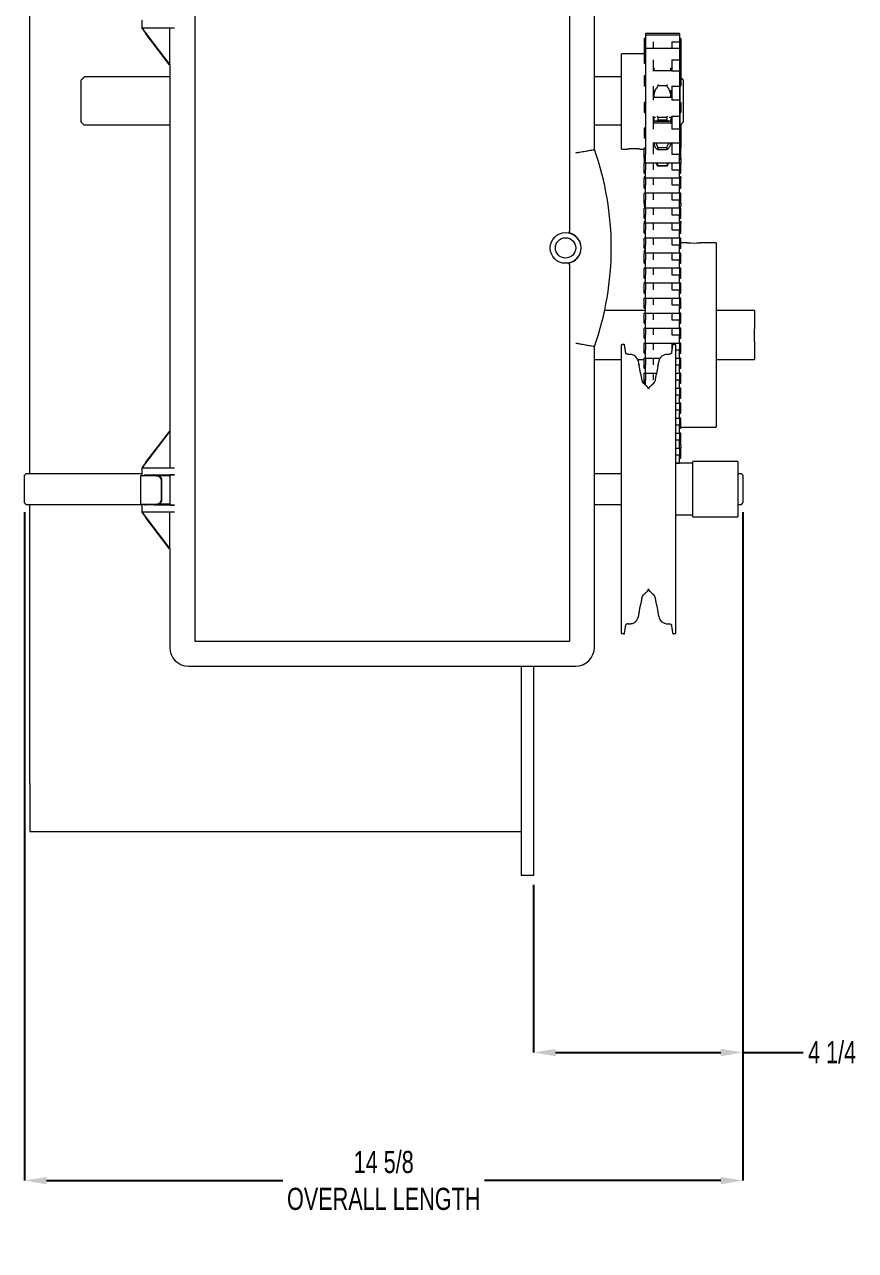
# Model space of a CAD drawing. Header units: inches. Extents: x 2.8 to 22.1, y 6.9 to 20.8.
# Drawn here: x 2.82 to 8.46, y 6.86 to 15.18 of the extents above; entities that cross this region are included whole.
import ezdxf

# ---------------------------------------------------------------- set-up
doc = ezdxf.new("R2010")
doc.units = ezdxf.units.IN
doc.header["$MEASUREMENT"] = 0
doc.header["$PDSIZE"] = -1
doc.layers.add('DIM', color=1, linetype='Continuous')
doc.styles.add('SLDTEXTSTYLE0', font='ARIAL.TTF', dxfattribs={"width": 0.7})
doc.dimstyles.new('SLDDIMSTYLE0', dxfattribs={"dimtxt": 0.15, "dimasz": 0.15, "dimexe": 0, "dimexo": 0.0625, "dimgap": 0.0375, "dimtad": 0, "dimtih": 1, "dimtoh": 1, "dimdec": 3, "dimlfac": 3, "dimrnd": 1e-09, "dimzin": 12, "dimdsep": 46, "dimtxsty": 'SLDTEXTSTYLE0', "dimsah": 1, "dimcen": 0.09, "dimadec": 0, "dimazin": 0, "dimtfac": 1, "dimtdec": 3, "dimtofl": 0, "dimtmove": 0, "dimatfit": 3, "dimfxl": 0, "dimtolj": 1, "dimtzin": 12, "dimarcsym": 0})

# ---------------------------------------------------------------- blocks, each defined once
blk = doc.blocks.new('*D10')
at = {"color": 0, "linetype": 'ByBlock', "lineweight": -2}
for p, q in [((2.8185, 11.8721), (2.8185, 7.3383)), ((7.6935, 11.8721), (7.6935, 7.3383)), ((2.9685, 7.3383), (4.5717, 7.3383)), ((7.5435, 7.3383), (5.9402, 7.3383))]:
    blk.add_line(p, q, dxfattribs=at)
at = {"color": 0, "linetype": 'ByBlock'}
for points in [[(2.8185, 7.3383), (2.9685, 7.3133), (2.9685, 7.3633)], [(7.6935, 7.3383), (7.5435, 7.3133), (7.5435, 7.3633)]]:
    blk.add_solid(points, dxfattribs=at)
at = {"layer": 'DEFPOINTS', "color": 0, "linetype": 'ByBlock'}
for p in [(2.8185, 11.9346), (7.6935, 11.9346)]:
    blk.add_point(p, dxfattribs=at)
at = {"color": 0, "linetype": 'ByBlock', "insert": (5.256, 7.3383), "char_height": 0.15, "attachment_point": 5, "style": 'SLDTEXTSTYLE0'}
blk.add_mtext('14 5/8\\POVERALL LENGTH', dxfattribs=at)
blk = doc.blocks.new('*D11')
at = {"layer": 'DEFPOINTS', "color": 0}
for p in [(7.6935, 11.9346), (6.2723, 9.407), (6.2723, 8.2069)]:
    blk.add_point(p, dxfattribs=at)
at = {"layer": 'DIM', "color": 0, "lineweight": -2}
for p, q in [((7.6935, 11.8721), (7.6935, 8.2069)), ((6.2723, 9.3445), (6.2723, 8.2069)), ((6.4223, 8.2069), (7.5435, 8.2069)), ((7.6935, 8.2069), (8.1027, 8.2069))]:
    blk.add_line(p, q, dxfattribs=at)
at = {"layer": 'DIM', "color": 0}
for points in [[(6.4223, 8.2319), (6.4223, 8.1819), (6.2723, 8.2069)], [(7.5435, 8.2319), (7.5435, 8.1819), (7.6935, 8.2069)]]:
    blk.add_solid(points, dxfattribs=at)
at = {"layer": 'DIM', "color": 0, "insert": (8.2988, 8.2844), "char_height": 0.15, "attachment_point": 2, "style": 'SLDTEXTSTYLE0'}
blk.add_mtext('\\A1;4 1/4', dxfattribs=at)

msp = doc.modelspace()

# ---------------------------------------------------------------- linework, layer by layer
at = {"color": 7, "linetype": 'Continuous', "lineweight": 15}
for p, q in [((3.974211, 16.330531), (3.974211, 10.997198)), ((6.515877, 16.330531), (6.515877, 13.776281)), ((6.68618, 14.331155), (6.68618, 16.372198)), ((2.85563, 12.132631), (2.85563, 16.073631)), ((3.613907, 15.209698), (3.613907, 15.155531)), ((3.622619, 15.155531), (3.613907, 15.155531)), ((3.616004, 15.152743), (3.616004, 15.155531)), ((3.616004, 15.152743), (3.803665, 14.905531)), ((3.836515, 15.155531), (3.622619, 15.155531)), ((3.805517, 14.905531), (3.805517, 15.155531)), ((3.65177, 15.104457), (3.64082, 15.11888)), ((3.802777, 14.905531), (3.65177, 15.104457)), ((7.02313, 15.084455), (7.02313, 15.073638)), ((7.02313, 15.073638), (7.02313, 15.006971)), ((7.032297, 15.117788), (7.032297, 15.106971)), ((7.032297, 15.106971), (7.032297, 15.061403)), ((7.032297, 15.061403), (7.032297, 15.016199)), ((7.08563, 15.061403), (7.08563, 15.016199)), ((7.21063, 15.061403), (7.263963, 15.061403)), ((7.21063, 15.061403), (7.21063, 15.016199)), ((7.263963, 15.117788), (7.263963, 15.106971)), ((7.263963, 15.106971), (7.263963, 15.061403)), ((7.263963, 15.061403), (7.263963, 15.016199)), ((7.27313, 15.084455), (7.27313, 15.073638)), ((7.27313, 15.073638), (7.27313, 15.006971)), ((6.870629, 14.334048), (6.870629, 14.979881)), ((7.02313, 15.006971), (7.02313, 14.983917)), ((7.02313, 14.983917), (7.02313, 14.982865)), ((7.02313, 14.982865), (7.02313, 14.916199)), ((7.032297, 15.016199), (7.032297, 14.9414)), ((7.263963, 15.016199), (7.263963, 14.940312)), ((7.27313, 15.006971), (7.27313, 14.983917)), ((7.27313, 14.983917), (7.27313, 14.982865)), ((7.27313, 14.982865), (7.27313, 14.916199)), ((3.802777, 14.905531), (3.803665, 14.905531)), ((3.805517, 14.905531), (3.803665, 14.905531)), ((3.803907, 14.905531), (3.803907, 12.420956)), ((7.032297, 14.9414), (7.032297, 14.862298)), ((7.08563, 14.940235), (7.08563, 14.862298)), ((7.21063, 14.940312), (7.263963, 14.940312)), ((7.21063, 14.940312), (7.21063, 14.862298)), ((7.263963, 14.940312), (7.263963, 14.862298)), ((7.27313, 14.916199), (7.27313, 14.910497)), ((7.27313, 14.910497), (7.27313, 14.876626)), ((3.203963, 14.516341), (3.203963, 14.803631)), ((7.02313, 14.83107), (7.02313, 14.764404)), ((7.032297, 14.862298), (7.032297, 14.760121)), ((7.089713, 14.882865), (7.089713, 14.864404)), ((7.203963, 14.882865), (7.203963, 14.864404)), ((7.263963, 14.862298), (7.21063, 14.862298)), ((7.263963, 14.862298), (7.263963, 14.760121)), ((7.27313, 14.876626), (7.27313, 14.874734)), ((7.27313, 14.874734), (7.27313, 14.840862)), ((7.27313, 14.840862), (7.27313, 14.83897)), ((7.27313, 14.83897), (7.27313, 14.83107)), ((7.27313, 14.83107), (7.27313, 14.764404)), ((7.287297, 14.803631), (7.287297, 14.516341)), ((7.032297, 14.760121), (7.032297, 14.666366)), ((7.08563, 14.760121), (7.08563, 14.667016)), ((7.089713, 14.73107), (7.089713, 14.692983)), ((7.115713, 14.772647), (7.115713, 14.763046)), ((7.177963, 14.763046), (7.115713, 14.763046)), ((7.177963, 14.772647), (7.177963, 14.763046)), ((7.203963, 14.73107), (7.203963, 14.692983)), ((7.21063, 14.760121), (7.263963, 14.760121)), ((7.21063, 14.760121), (7.21063, 14.667016)), ((7.263963, 14.760121), (7.263963, 14.667016)), ((7.267297, 14.649913), (7.267297, 14.764404)), ((7.02313, 14.649913), (7.02313, 14.583247)), ((7.032297, 14.667016), (7.032297, 14.558414)), ((7.089713, 14.692983), (7.089713, 14.683247)), ((7.203963, 14.683247), (7.203963, 14.692983)), ((7.263963, 14.667016), (7.21063, 14.667016)), ((7.263963, 14.667016), (7.263963, 14.558414)), ((7.27313, 14.649913), (7.27313, 14.583247)), ((7.032297, 14.558414), (7.032297, 14.469638)), ((7.08563, 14.558414), (7.08563, 14.469638)), ((7.21063, 14.558414), (7.263963, 14.558414)), ((7.21063, 14.558414), (7.21063, 14.469638)), ((7.263963, 14.558414), (7.263963, 14.469638)), ((7.267297, 14.49559), (7.267297, 14.583247)), ((3.803907, 14.49559), (3.223963, 14.49559)), ((6.870629, 14.49559), (6.68618, 14.49559)), ((7.02313, 14.47718), (7.02313, 14.410513)), ((7.032297, 14.469638), (7.032297, 14.377262)), ((7.089713, 14.549913), (7.089713, 14.515467)), ((7.089713, 14.515467), (7.089713, 14.510513)), ((7.115713, 14.550883), (7.115713, 14.529529)), ((7.115713, 14.550883), (7.177963, 14.550883)), ((7.177963, 14.529529), (7.115713, 14.529529)), ((7.177963, 14.550883), (7.177963, 14.529529)), ((7.203963, 14.549913), (7.203963, 14.515467)), ((7.203963, 14.509806), (7.203963, 14.515467)), ((7.263963, 14.469638), (7.21063, 14.469638)), ((7.267297, 14.49559), (7.263963, 14.49559)), ((7.263963, 14.469638), (7.263963, 14.377262)), ((7.27313, 14.501414), (7.27313, 14.483226)), ((7.27313, 14.483226), (7.27313, 14.481334)), ((7.27313, 14.481334), (7.27313, 14.47718)), ((7.27313, 14.47718), (7.27313, 14.410513)), ((7.27313, 14.410513), (7.27313, 14.409806)), ((7.27313, 14.409806), (7.27313, 14.375935)), ((7.02313, 14.27375), (7.02313, 14.340417)), ((7.032297, 14.376473), (7.032297, 14.300052)), ((7.08563, 14.376473), (7.08563, 14.300052)), ((7.089713, 14.377376), (7.089713, 14.375864)), ((7.089713, 14.375864), (7.089713, 14.37375)), ((7.115713, 14.345791), (7.177963, 14.345791)), ((7.115713, 14.345791), (7.115713, 14.330159)), ((7.177963, 14.330159), (7.115713, 14.330159)), ((7.177963, 14.345791), (7.177963, 14.330159)), ((7.203963, 14.37375), (7.203963, 14.375864)), ((7.21063, 14.377262), (7.263963, 14.377262)), ((7.21063, 14.377262), (7.21063, 14.300052)), ((7.263963, 14.377262), (7.263963, 14.300052)), ((7.27313, 14.375935), (7.27313, 14.374043)), ((7.27313, 14.374043), (7.27313, 14.340417)), ((7.27313, 14.27375), (7.27313, 14.340417)), ((7.02313, 14.27375), (7.02313, 14.266752)), ((7.02313, 14.266752), (7.02313, 14.238638)), ((7.02313, 14.171972), (7.02313, 14.238638)), ((7.032297, 14.240417), (7.032297, 14.300052)), ((7.032297, 14.240417), (7.032297, 14.194082)), ((7.08563, 14.240417), (7.08563, 14.194082)), ((7.115713, 14.224077), (7.115713, 14.218355)), ((7.115713, 14.224077), (7.177963, 14.224077)), ((7.177963, 14.224077), (7.177963, 14.218355)), ((7.21063, 14.300052), (7.263963, 14.300052)), ((7.21063, 14.240417), (7.21063, 14.194082)), ((7.263963, 14.240417), (7.263963, 14.300052)), ((7.263963, 14.240417), (7.263963, 14.194082)), ((7.27313, 14.27375), (7.27313, 14.266752)), ((7.27313, 14.266752), (7.27313, 14.238638)), ((7.27313, 14.171972), (7.27313, 14.238638)), ((7.02313, 14.14653), (7.02313, 14.13686)), ((7.02313, 14.070193), (7.02313, 14.13686)), ((7.032297, 14.138638), (7.032297, 14.194082)), ((7.032297, 14.138638), (7.032297, 14.092303)), ((7.08563, 14.138638), (7.08563, 14.092303)), ((7.177963, 14.218355), (7.115713, 14.218355)), ((7.21063, 14.194082), (7.263963, 14.194082)), ((7.21063, 14.138638), (7.21063, 14.092303)), ((7.263963, 14.138638), (7.263963, 14.194082)), ((7.263963, 14.138638), (7.263963, 14.092303)), ((7.27313, 14.14653), (7.27313, 14.13686)), ((7.27313, 14.070193), (7.27313, 14.13686)), ((7.032297, 14.03686), (7.032297, 14.092303)), ((7.21063, 14.092303), (7.263963, 14.092303)), ((7.263963, 14.03686), (7.263963, 14.092303)), ((7.02313, 13.968415), (7.02313, 14.035081)), ((7.032297, 14.03686), (7.032297, 13.990524)), ((7.032297, 13.935081), (7.032297, 13.990524)), ((7.08563, 14.03686), (7.08563, 13.990524)), ((7.21063, 14.03686), (7.21063, 13.990524)), ((7.21063, 13.990524), (7.263963, 13.990524)), ((7.263963, 14.03686), (7.263963, 13.990524)), ((7.263963, 13.935081), (7.263963, 13.990524)), ((7.27313, 13.968415), (7.27313, 14.035081)), ((7.02313, 13.968415), (7.02313, 13.945675)), ((7.02313, 13.866636), (7.02313, 13.933303)), ((7.032297, 13.935081), (7.032297, 13.888746)), ((7.032297, 13.833303), (7.032297, 13.888746)), ((7.08563, 13.935081), (7.08563, 13.888746)), ((7.21063, 13.935081), (7.21063, 13.888746)), ((7.21063, 13.888746), (7.263963, 13.888746)), ((7.263963, 13.935081), (7.263963, 13.888746)), ((7.263963, 13.833303), (7.263963, 13.888746)), ((7.27313, 13.968415), (7.27313, 13.945675)), ((7.27313, 13.866636), (7.27313, 13.933303)), ((7.02313, 13.843486), (7.02313, 13.831524)), ((7.02313, 13.764857), (7.02313, 13.831524)), ((7.032297, 13.833303), (7.032297, 13.786967)), ((7.08563, 13.833303), (7.08563, 13.786967)), ((7.21063, 13.833303), (7.21063, 13.786967)), ((7.263963, 13.833303), (7.263963, 13.786967)), ((7.27313, 13.843486), (7.27313, 13.831524)), ((7.27313, 13.764857), (7.27313, 13.831524)), ((7.02313, 13.663079), (7.02313, 13.729746)), ((7.032297, 13.731524), (7.032297, 13.786967)), ((7.032297, 13.731524), (7.032297, 13.685189)), ((7.08563, 13.731524), (7.08563, 13.685189)), ((7.21063, 13.786967), (7.263963, 13.786967)), ((7.21063, 13.731524), (7.21063, 13.685189)), ((7.263963, 13.731524), (7.263963, 13.786967)), ((7.263963, 13.731524), (7.263963, 13.685189)), ((7.27313, 13.663079), (7.27313, 13.729746)), ((7.02313, 13.64642), (7.02313, 13.627967)), ((7.032297, 13.629746), (7.032297, 13.685189)), ((7.21063, 13.685189), (7.263963, 13.685189)), ((7.263963, 13.629746), (7.263963, 13.685189)), ((7.512214, 13.698631), (7.512214, 12.448631)), ((7.02313, 13.5613), (7.02313, 13.627967)), ((7.032297, 13.629746), (7.032297, 13.58341)), ((7.032297, 13.527967), (7.032297, 13.58341)), ((7.08563, 13.629746), (7.08563, 13.58341)), ((7.21063, 13.629746), (7.21063, 13.58341)), ((7.21063, 13.58341), (7.263963, 13.58341)), ((7.263963, 13.629746), (7.263963, 13.58341)), ((7.263963, 13.527967), (7.263963, 13.58341)), ((7.27313, 13.5613), (7.27313, 13.627967)), ((6.515877, 13.551448), (6.515877, 10.997198)), ((7.02313, 13.459522), (7.02313, 13.526188)), ((7.032297, 13.527967), (7.032297, 13.481632)), ((7.032297, 13.426188), (7.032297, 13.481632)), ((7.08563, 13.527967), (7.08563, 13.481632)), ((7.21063, 13.527967), (7.21063, 13.481632)), ((7.21063, 13.481632), (7.263963, 13.481632)), ((7.263963, 13.527967), (7.263963, 13.481632)), ((7.263963, 13.426188), (7.263963, 13.481632)), ((7.27313, 13.459522), (7.27313, 13.526188)), ((7.02313, 13.42868), (7.02313, 13.42441)), ((7.02313, 13.357743), (7.02313, 13.42441)), ((7.032297, 13.426188), (7.032297, 13.379853)), ((7.08563, 13.426188), (7.08563, 13.379853)), ((7.21063, 13.426188), (7.21063, 13.379853)), ((7.263963, 13.426188), (7.263963, 13.379853)), ((7.27313, 13.357743), (7.27313, 13.42441)), ((7.02313, 13.255965), (7.02313, 13.322631)), ((7.032297, 13.32441), (7.032297, 13.379853)), ((7.032297, 13.32441), (7.032297, 13.278075)), ((7.08563, 13.32441), (7.08563, 13.278075)), ((7.21063, 13.379853), (7.263963, 13.379853)), ((7.21063, 13.32441), (7.21063, 13.278075)), ((7.263963, 13.32441), (7.263963, 13.379853)), ((7.263963, 13.32441), (7.263963, 13.278075)), ((7.27313, 13.255965), (7.27313, 13.322631)), ((7.032297, 13.222631), (7.032297, 13.278075)), ((7.032297, 13.222631), (7.032297, 13.176296)), ((7.08563, 13.222631), (7.08563, 13.176296)), ((7.21063, 13.278075), (7.263963, 13.278075)), ((7.21063, 13.222631), (7.21063, 13.176296)), ((7.263963, 13.222631), (7.263963, 13.278075)), ((7.263963, 13.222631), (7.263963, 13.176296)), ((7.772297, 13.240298), (7.772297, 13.115298)), ((7.02313, 13.154186), (7.02313, 13.220853)), ((7.032297, 13.120853), (7.032297, 13.176296)), ((7.21063, 13.176296), (7.263963, 13.176296)), ((7.263963, 13.120853), (7.263963, 13.176296)), ((7.27313, 13.154186), (7.27313, 13.220853)), ((7.02313, 13.052407), (7.02313, 13.119074)), ((7.032297, 13.120853), (7.032297, 13.074517)), ((7.032297, 13.019074), (7.032297, 13.074517)), ((7.08563, 13.120853), (7.08563, 13.074517)), ((7.21063, 13.120853), (7.21063, 13.074517)), ((7.21063, 13.074517), (7.263963, 13.074517)), ((7.263963, 13.120853), (7.263963, 13.074517)), ((7.263963, 13.019074), (7.263963, 13.074517)), ((7.27313, 13.052407), (7.27313, 13.119074)), ((7.772297, 13.031965), (7.772297, 13.115298)), ((6.68618, 10.955531), (6.68618, 12.996574)), ((6.867897, 13.006909), (6.867897, 11.191358)), ((7.02313, 12.950629), (7.02313, 13.017296)), ((7.032297, 13.019074), (7.032297, 12.972739)), ((7.032297, 12.917296), (7.032297, 12.972739)), ((7.08563, 13.019074), (7.08563, 12.972739)), ((7.21063, 13.019074), (7.21063, 12.972739)), ((7.21063, 12.972739), (7.211681, 12.972739)), ((7.23903, 11.050354), (7.23903, 13.006909)), ((7.23903, 12.972739), (7.263963, 12.972739)), ((7.263963, 13.019074), (7.263963, 12.972739)), ((7.263963, 12.917296), (7.263963, 12.972739)), ((7.27313, 12.950629), (7.27313, 13.017296)), ((7.772297, 13.031965), (7.772297, 12.906965)), ((7.02313, 12.84885), (7.02313, 12.915517)), ((7.032297, 12.917296), (7.032297, 12.87096)), ((7.08563, 12.917296), (7.08563, 12.87096)), ((7.263963, 12.917296), (7.263963, 12.87096)), ((7.27313, 12.84885), (7.27313, 12.915517)), ((7.02313, 12.747072), (7.02313, 12.813738)), ((7.032297, 12.815517), (7.032297, 12.87096)), ((7.032297, 12.815517), (7.032297, 12.769182)), ((7.08563, 12.815517), (7.08563, 12.769182)), ((7.23903, 12.87096), (7.263963, 12.87096)), ((7.263963, 12.815517), (7.263963, 12.87096)), ((7.263963, 12.815517), (7.263963, 12.769182)), ((7.27313, 12.747072), (7.27313, 12.813738)), ((7.032297, 12.733486), (7.032297, 12.770037)), ((7.23903, 12.769182), (7.263963, 12.769182)), ((7.263963, 12.713738), (7.263963, 12.769182)), ((7.23903, 12.667403), (7.263963, 12.667403)), ((7.263963, 12.713738), (7.263963, 12.667403)), ((7.263963, 12.61196), (7.263963, 12.667403)), ((7.27313, 12.645293), (7.27313, 12.71196)), ((7.23903, 12.565625), (7.263963, 12.565625)), ((7.263963, 12.61196), (7.263963, 12.565625)), ((7.263963, 12.510181), (7.263963, 12.565625)), ((7.27313, 12.543515), (7.27313, 12.610181)), ((7.263963, 12.510181), (7.263963, 12.463846)), ((7.27313, 12.441736), (7.27313, 12.508403)), ((3.805759, 12.422198), (3.616173, 12.175191)), ((3.651927, 12.222945), (3.804628, 12.421895)), ((3.804073, 12.421895), (3.804305, 12.422198)), ((3.804073, 12.422198), (3.804073, 12.421895)), ((3.8054, 12.422198), (3.804073, 12.422198)), ((3.804628, 12.421895), (3.804073, 12.421895)), ((3.805759, 12.422198), (3.8054, 12.422198)), ((3.805759, 12.422198), (3.805759, 12.172198)), ((7.23903, 12.463846), (7.263963, 12.463846)), ((7.263963, 12.408403), (7.263963, 12.463846)), ((7.263963, 12.408403), (7.263963, 12.362067)), ((7.27313, 12.339958), (7.27313, 12.406624)), ((7.23903, 12.362067), (7.263963, 12.362067)), ((7.263963, 12.306624), (7.263963, 12.362067)), ((7.263963, 12.306624), (7.263963, 12.260289)), ((7.27313, 12.330731), (7.27313, 12.304846)), ((7.23903, 12.260289), (7.263963, 12.260289)), ((7.263963, 12.204846), (7.263963, 12.260289)), ((7.27313, 12.238179), (7.27313, 12.304846)), ((3.613907, 12.172198), (3.613907, 12.118031)), ((3.613907, 12.172198), (3.622619, 12.172198)), ((3.616173, 12.175191), (3.616173, 12.172198)), ((3.622619, 12.172198), (3.836515, 12.172198)), ((3.640929, 12.208974), (3.65177, 12.222945)), ((3.65177, 12.222732), (3.640929, 12.208603)), ((3.640929, 12.208603), (3.640929, 12.208974)), ((3.65177, 12.222732), (3.651927, 12.222945)), ((3.651927, 12.222945), (3.65177, 12.222945)), ((3.65177, 12.222945), (3.65177, 12.222732)), ((7.263963, 12.204846), (7.263963, 12.203131)), ((7.35413, 11.841131), (7.35413, 12.216131)), ((7.66013, 12.216131), (7.66013, 12.116672)), ((2.818463, 11.934631), (2.818463, 12.122631)), ((3.684895, 12.118031), (3.605574, 12.118031)), ((3.637384, 12.122585), (3.836515, 12.124561)), ((3.711521, 12.118031), (3.684895, 12.118031)), ((3.709874, 12.122198), (3.701241, 12.122198)), ((3.803907, 12.123113), (3.709874, 12.122198)), ((3.711521, 12.118031), (3.718738, 12.118031)), ((3.718738, 12.118031), (3.722071, 12.118031)), ((3.803907, 12.118031), (3.722071, 12.118031)), ((3.747605, 11.959698), (3.747605, 12.084698)), ((3.750939, 11.959698), (3.750939, 12.084698)), ((3.8054, 12.123859), (3.803907, 12.123113)), ((3.803907, 12.123113), (3.803907, 11.921283)), ((7.66013, 12.116672), (7.66013, 11.841131)), ((7.693463, 12.122631), (7.693463, 12.028631)), ((7.693463, 12.028631), (7.693463, 11.934631)), ((2.85563, 10.040298), (2.85563, 11.924631)), ((3.605574, 11.926365), (3.684895, 11.926365)), ((3.613907, 11.926365), (3.613907, 11.872198)), ((3.836515, 11.919835), (3.637384, 11.921811)), ((3.684895, 11.926365), (3.711521, 11.926365)), ((3.701241, 11.922198), (3.709874, 11.922198)), ((3.709874, 11.922198), (3.803907, 11.921283)), ((3.711521, 11.926365), (3.718738, 11.926365)), ((3.722071, 11.926365), (3.718738, 11.926365)), ((3.803907, 11.926365), (3.722071, 11.926365)), ((3.803907, 11.921283), (3.8054, 11.920537)), ((3.622619, 11.872198), (3.613907, 11.872198)), ((3.616004, 11.869409), (3.616004, 11.872198)), ((3.616004, 11.869409), (3.803665, 11.622198)), ((3.836515, 11.872198), (3.622619, 11.872198)), ((3.65177, 11.821123), (3.64082, 11.835547)), ((3.802777, 11.622198), (3.65177, 11.821123)), ((3.805517, 11.622198), (3.805517, 11.872198)), ((3.802777, 11.622198), (3.803665, 11.622198)), ((3.805517, 11.622198), (3.803665, 11.622198)), ((3.803907, 11.622198), (3.803907, 10.955531)), ((6.867897, 11.191358), (6.867897, 11.050354)), ((3.974211, 10.997198), (6.515877, 10.997198)), ((3.932544, 10.826895), (6.557544, 10.826895)), ((6.188963, 10.826895), (6.188963, 9.406965)), ((6.272297, 10.826895), (6.272297, 9.406965)), ((2.85563, 10.0339), (2.85563, 10.040298)), ((2.85563, 10.0339), (2.85563, 9.706977)), ((6.272297, 9.406965), (6.188963, 9.406965))]:
    msp.add_line(p, q, dxfattribs=at)
for radius in [0.104167, 0.069]:
    msp.add_circle((6.490047, 13.663865), radius, dxfattribs=at)
for centre, radius, start, end in [((4.796926, 13.663865), 2.003636, 340.5466288, 19.4533712), ((6.490047, 13.663865), 0.105013, 282.5866872, 77.4133128), ((7.361004, 14.322768), 0.625604, 266.0741664, 273.8776016), ((7.030895, 12.762625), 0.020833, 189, 228.3263491), ((7.076032, 12.762625), 0.020833, 311.6736509, 351), ((7.03263, 12.705298), 0.020833, 0, 48.3263491), ((7.074297, 12.705298), 0.020833, 131.6736509, 180), ((3.716332, 12.086781), 0.031343, 356.1888569, 85.5980633), ((3.719666, 12.086781), 0.031342, 356.1887253, 85.5978108), ((3.716332, 11.957615), 0.031343, 274.4021835, 3.8108963), ((3.719665, 11.957615), 0.031343, 274.402436, 3.811028), ((7.030895, 11.294637), 0.020833, 131.6736509, 171), ((7.03263, 11.351965), 0.020833, 311.6736509, 0), ((7.074297, 11.351965), 0.020833, 180, 228.3263491), ((7.076032, 11.294637), 0.020833, 9, 48.3263491), ((3.932544, 10.955531), 0.128636, 180, 270), ((6.557544, 10.955531), 0.128636, 270, 0)]:
    msp.add_arc(centre, radius, start, end, dxfattribs=at)
for centre, major_axis, ratio, start_param, end_param in [((3.653907, 15.102226), (-0.041664, 0.055986), 0.0083594, 0.43949511, 1.2625288), ((3.653907, 15.085295), (0.039153, -0.032322), 0.44100239, 1.96748643, 2.23944877), ((3.653907, 12.224939), (0.041664, 0.055393), 0.00838454, 1.86945715, 2.69249085), ((3.653907, 12.122198), (0.047333, 0), 0.00872687, 0.00104473, 1.92738342), ((3.930381, 12.12384), (0.125, 0), 0.00872687, 2.42026805, 3.12413936), ((3.930381, 11.920556), (0.125, 0), 0.00872687, 3.15904595, 3.86291725), ((3.653907, 11.818892), (-0.041664, 0.055986), 0.0083594, 0.43949511, 1.2625288)]:
    msp.add_ellipse(centre, major_axis=major_axis, ratio=ratio, start_param=start_param, end_param=end_param, dxfattribs=at)
for points in [[(7.032297, 15.084455), (7.02313, 15.084455)], [(7.032297, 15.073638), (7.02313, 15.073638)], [(7.263963, 15.117788), (7.032297, 15.117788)], [(7.263963, 15.106971), (7.032297, 15.106971)], [(7.27313, 15.084455), (7.263963, 15.084455)], [(7.27313, 15.073638), (7.263963, 15.073638)], [(7.02313, 14.979881), (6.870629, 14.979881)], [(7.02313, 15.006971), (7.032297, 15.006971)], [(7.032297, 14.982865), (7.02313, 14.982865)], [(7.263963, 15.016199), (7.032297, 15.016199)], [(7.263963, 15.006971), (7.27313, 15.006971)], [(7.27313, 14.982865), (7.263963, 14.982865)], [(7.02313, 14.916199), (7.032297, 14.916199)], [(7.203417, 14.881286), (7.203211, 14.884237)], [(7.263963, 14.916199), (7.27313, 14.916199)], [(7.263963, 14.910497), (7.27313, 14.910497)], [(3.223963, 14.823631), (3.203963, 14.803631)], [(3.803907, 14.823631), (3.223963, 14.823631)], [(6.870629, 14.823631), (6.68618, 14.823631)], [(7.032297, 14.83107), (7.02313, 14.83107)], [(7.08563, 14.882865), (7.089822, 14.882865)], [(7.21063, 14.864404), (7.08563, 14.864404)], [(7.09026, 14.881286), (7.089808, 14.864404)], [(7.090703, 14.884055), (7.09026, 14.881286)], [(7.203855, 14.882865), (7.21063, 14.882865)], [(7.203963, 14.877164), (7.21063, 14.877164)], [(7.263963, 14.874734), (7.27313, 14.874734)], [(7.263963, 14.83897), (7.27313, 14.83897)], [(7.27313, 14.83107), (7.263963, 14.83107)], [(7.287297, 14.803631), (7.27313, 14.817798)], [(7.02313, 14.764404), (7.032297, 14.764404)], [(7.08563, 14.73107), (7.09241, 14.73107)], [(7.096042, 14.730894), (7.09026, 14.708673)], [(7.099538, 14.736795), (7.096042, 14.730894)], [(7.197635, 14.730894), (7.194139, 14.736795)], [(7.203417, 14.708673), (7.197635, 14.730894)], [(7.201267, 14.73107), (7.21063, 14.73107)], [(7.263963, 14.764404), (7.27313, 14.764404)], [(7.032297, 14.649913), (7.02313, 14.649913)], [(7.21063, 14.683247), (7.08563, 14.683247)], [(7.09026, 14.708673), (7.089713, 14.692983)], [(7.27313, 14.649913), (7.263963, 14.649913)], [(7.02313, 14.583247), (7.032297, 14.583247)], [(7.177963, 14.550883), (7.182578, 14.5587)], [(7.263963, 14.583247), (7.27313, 14.583247)], [(3.223963, 14.49559), (3.203963, 14.516341)], [(7.032297, 14.47718), (7.02313, 14.47718)], [(7.08563, 14.549913), (7.099442, 14.549913)], [(7.21063, 14.510513), (7.08563, 14.510513)], [(7.09026, 14.522205), (7.089713, 14.515467)], [(7.096042, 14.524556), (7.094599, 14.523969)], [(7.099538, 14.523791), (7.096042, 14.524556)], [(7.099538, 14.523601), (7.191743, 14.523601)], [(7.197635, 14.524556), (7.194139, 14.523791)], [(7.194235, 14.549913), (7.21063, 14.549913)], [(7.199078, 14.523969), (7.197635, 14.524556)], [(7.263963, 14.481334), (7.27313, 14.481334)], [(7.27313, 14.47718), (7.263963, 14.47718)], [(7.287297, 14.516341), (7.267297, 14.49559)], [(7.02313, 14.410513), (7.032297, 14.410513)], [(7.263963, 14.410513), (7.27313, 14.410513)], [(7.263963, 14.409806), (7.27313, 14.409806)], [(6.870629, 14.334048), (6.911151, 14.334048)], [(6.996258, 14.334048), (7.02313, 14.334048)], [(7.032297, 14.340417), (7.02313, 14.340417)], [(7.08563, 14.37718), (7.21063, 14.37718)], [(7.08563, 14.376473), (7.089713, 14.376473)], [(7.090001, 14.37375), (7.08563, 14.37375)], [(7.09026, 14.371845), (7.089713, 14.375864)], [(7.096042, 14.353696), (7.09026, 14.371845)], [(7.099538, 14.346471), (7.096042, 14.353696)], [(7.197635, 14.353696), (7.194139, 14.346471)], [(7.203417, 14.371845), (7.197635, 14.353696)], [(7.21063, 14.37375), (7.203709, 14.37375)], [(7.203963, 14.376473), (7.21063, 14.376473)], [(7.263963, 14.374043), (7.27313, 14.374043)], [(7.27313, 14.340417), (7.263963, 14.340417)], [(7.02313, 14.27375), (7.032297, 14.27375)], [(7.02313, 14.266752), (7.032297, 14.266752)], [(7.032297, 14.238638), (7.02313, 14.238638)], [(7.032297, 14.240417), (7.263963, 14.240417)], [(7.177963, 14.224077), (7.184516, 14.240417)], [(7.263963, 14.27375), (7.27313, 14.27375)], [(7.263963, 14.266752), (7.27313, 14.266752)], [(7.27313, 14.238638), (7.263963, 14.238638)], [(7.02313, 14.171972), (7.032297, 14.171972)], [(7.032297, 14.14653), (7.02313, 14.14653)], [(7.032297, 14.13686), (7.02313, 14.13686)], [(7.032297, 14.138638), (7.263963, 14.138638)], [(7.263963, 14.171972), (7.27313, 14.171972)], [(7.27313, 14.14653), (7.263963, 14.14653)], [(7.27313, 14.13686), (7.263963, 14.13686)], [(7.02313, 14.070193), (7.032297, 14.070193)], [(7.263963, 14.070193), (7.27313, 14.070193)], [(7.032297, 14.035081), (7.02313, 14.035081)], [(7.032297, 14.03686), (7.263963, 14.03686)], [(7.27313, 14.035081), (7.263963, 14.035081)], [(7.02313, 13.968415), (7.032297, 13.968415)], [(7.02313, 13.945675), (7.032297, 13.945675)], [(7.032297, 13.933303), (7.02313, 13.933303)], [(7.032297, 13.935081), (7.263963, 13.935081)], [(7.263963, 13.968415), (7.27313, 13.968415)], [(7.263963, 13.945675), (7.27313, 13.945675)], [(7.27313, 13.933303), (7.263963, 13.933303)], [(7.02313, 13.866636), (7.032297, 13.866636)], [(7.032297, 13.843486), (7.02313, 13.843486)], [(7.032297, 13.831524), (7.02313, 13.831524)], [(7.032297, 13.833303), (7.263963, 13.833303)], [(7.263963, 13.866636), (7.27313, 13.866636)], [(7.27313, 13.843486), (7.263963, 13.843486)], [(7.27313, 13.831524), (7.263963, 13.831524)], [(6.515877, 13.776281), (6.515841, 13.775947)], [(7.02313, 13.764857), (7.032297, 13.764857)], [(7.032297, 13.729746), (7.02313, 13.729746)], [(7.032297, 13.731524), (7.263963, 13.731524)], [(7.263963, 13.764857), (7.27313, 13.764857)], [(7.27313, 13.729746), (7.263963, 13.729746)], [(7.02313, 13.663079), (7.032297, 13.663079)], [(7.032297, 13.64642), (7.02313, 13.64642)], [(7.263963, 13.663079), (7.27313, 13.663079)], [(7.318172, 13.698631), (7.27313, 13.698631)], [(7.512214, 13.698631), (7.403311, 13.698631)], [(7.032297, 13.627967), (7.02313, 13.627967)], [(7.02313, 13.5613), (7.032297, 13.5613)], [(7.032297, 13.629746), (7.263963, 13.629746)], [(7.27313, 13.627967), (7.263963, 13.627967)], [(7.263963, 13.5613), (7.27313, 13.5613)], [(6.515841, 13.551783), (6.515877, 13.551448)], [(7.032297, 13.526188), (7.02313, 13.526188)], [(7.032297, 13.527967), (7.263963, 13.527967)], [(7.27313, 13.526188), (7.263963, 13.526188)], [(7.02313, 13.459522), (7.032297, 13.459522)], [(7.032297, 13.42868), (7.02313, 13.42868)], [(7.032297, 13.42441), (7.02313, 13.42441)], [(7.032297, 13.426188), (7.263963, 13.426188)], [(7.263963, 13.459522), (7.27313, 13.459522)], [(7.27313, 13.42441), (7.263963, 13.42441)], [(7.02313, 13.357743), (7.032297, 13.357743)], [(7.032297, 13.322631), (7.02313, 13.322631)], [(7.032297, 13.32441), (7.263963, 13.32441)], [(7.263963, 13.357743), (7.27313, 13.357743)], [(7.27313, 13.322631), (7.263963, 13.322631)], [(7.032297, 13.240298), (6.75528, 13.240298)], [(7.02313, 13.255965), (7.032297, 13.255965)], [(7.032297, 13.222631), (7.263963, 13.222631)], [(7.263963, 13.255965), (7.27313, 13.255965)], [(7.772297, 13.240298), (7.512214, 13.240298)], [(7.032297, 13.220853), (7.02313, 13.220853)], [(7.02313, 13.154186), (7.032297, 13.154186)], [(7.27313, 13.220853), (7.263963, 13.220853)], [(7.263963, 13.154186), (7.27313, 13.154186)], [(7.032297, 13.119074), (7.02313, 13.119074)], [(7.032297, 13.120853), (7.263963, 13.120853)], [(7.27313, 13.119074), (7.263963, 13.119074)], [(6.68618, 12.996574), (6.684688, 12.99683)], [(6.889297, 13.010298), (6.867897, 13.006909)], [(6.898991, 12.949088), (6.889297, 13.010298)], [(7.02313, 13.052407), (7.032297, 13.052407)], [(7.032297, 13.017296), (7.02313, 13.017296)], [(7.032297, 13.019074), (7.263963, 13.019074)], [(7.21763, 13.010298), (7.207922, 12.949006)], [(7.23903, 13.006909), (7.21763, 13.010298)], [(7.263963, 13.052407), (7.27313, 13.052407)], [(7.27313, 13.017296), (7.263963, 13.017296)], [(6.68618, 12.906965), (6.867897, 12.906965)], [(6.928621, 12.942067), (6.914452, 12.942067)], [(6.979438, 12.906965), (7.02313, 12.906965)], [(7.02313, 12.950629), (7.032297, 12.950629)], [(7.032297, 12.915517), (7.02313, 12.915517)], [(7.032297, 12.917296), (7.133218, 12.917296)], [(7.192524, 12.942067), (7.178306, 12.942067)], [(7.23903, 12.917296), (7.263963, 12.917296)], [(7.263963, 12.950629), (7.27313, 12.950629)], [(7.27313, 12.915517), (7.263963, 12.915517)], [(7.512214, 12.906965), (7.772297, 12.906965)], [(6.98839, 12.875039), (6.989856, 12.866249)], [(7.02313, 12.84885), (7.032297, 12.84885)], [(7.032297, 12.813738), (7.02313, 12.813738)], [(7.032297, 12.815517), (7.107824, 12.815517)], [(7.117071, 12.866249), (7.118536, 12.875039)], [(7.23903, 12.815517), (7.263963, 12.815517)], [(7.263963, 12.84885), (7.27313, 12.84885)], [(7.27313, 12.813738), (7.263963, 12.813738)], [(7.010318, 12.759366), (7.00517, 12.791872)], [(7.046482, 12.720859), (7.017043, 12.747064)], [(7.02313, 12.747072), (7.032297, 12.747072)], [(7.032297, 12.736704), (7.028682, 12.736704)], [(7.089884, 12.747064), (7.060445, 12.720859)], [(7.101777, 12.791996), (7.096609, 12.759366)], [(7.263963, 12.747072), (7.27313, 12.747072)], [(7.051677, 12.713738), (7.05525, 12.713738)], [(7.23903, 12.713738), (7.263963, 12.713738)], [(7.27313, 12.71196), (7.263963, 12.71196)], [(7.263963, 12.645293), (7.27313, 12.645293)], [(7.23903, 12.61196), (7.263963, 12.61196)], [(7.27313, 12.610181), (7.263963, 12.610181)], [(7.23903, 12.510181), (7.263963, 12.510181)], [(7.263963, 12.543515), (7.27313, 12.543515)], [(7.27313, 12.508403), (7.263963, 12.508403)], [(7.23903, 12.408403), (7.263963, 12.408403)], [(7.263963, 12.441736), (7.27313, 12.441736)], [(7.27313, 12.406624), (7.263963, 12.406624)], [(7.27313, 12.448631), (7.512214, 12.448631)], [(7.23903, 12.306624), (7.263963, 12.306624)], [(7.263963, 12.339958), (7.27313, 12.339958)], [(7.27313, 12.330731), (7.263963, 12.330731)], [(7.27313, 12.304846), (7.263963, 12.304846)], [(7.263963, 12.238179), (7.27313, 12.238179)], [(7.35413, 12.203131), (7.23903, 12.203131)], [(7.243463, 12.204846), (7.263963, 12.204846)], [(7.66013, 12.216131), (7.35413, 12.216131)], [(2.828463, 12.132631), (2.818463, 12.122631)], [(3.613907, 12.132631), (2.828463, 12.132631)], [(3.605574, 12.118031), (3.605574, 11.926365)], [(6.867897, 12.132631), (6.68618, 12.132631)], [(7.683463, 12.132631), (7.66013, 12.132631)], [(7.693463, 12.122631), (7.683463, 12.132631)], [(2.818463, 11.934631), (2.828463, 11.924631)], [(2.828463, 11.924631), (3.613907, 11.924631)], [(3.768463, 11.921628), (3.768463, 11.924631)], [(3.768463, 11.924631), (3.803907, 11.924631)], [(6.68618, 11.924631), (6.867897, 11.924631)], [(7.66013, 11.924631), (7.683463, 11.924631)], [(7.683463, 11.924631), (7.693463, 11.934631)], [(7.23903, 11.854131), (7.35413, 11.854131)], [(7.35413, 11.841131), (7.66013, 11.841131)], [(7.017043, 11.310199), (7.046482, 11.336403)], [(7.060445, 11.336403), (7.089884, 11.310199)], [(7.00517, 11.265391), (7.010318, 11.297896)], [(7.096609, 11.297896), (7.101777, 11.265266)], [(6.98839, 11.182224), (6.989856, 11.191014)], [(7.117071, 11.191014), (7.118536, 11.182224)], [(6.889297, 11.046965), (6.898972, 11.108055)], [(6.914452, 11.115196), (6.928621, 11.115196)], [(7.178306, 11.115196), (7.192524, 11.115196)], [(7.207937, 11.108165), (7.21763, 11.046965)], [(6.867897, 11.050354), (6.889297, 11.046965)], [(7.21763, 11.046965), (7.23903, 11.050354)], [(2.85563, 9.706977), (6.188963, 9.706977)]]:
    msp.add_open_spline(points, degree=1, dxfattribs=at)
for points, knots in [([(7.203894, 14.864404), (7.203862, 14.868671), (7.20382, 14.874435), (7.2035, 14.879873), (7.203417, 14.881286)], [0, 0, 0, 0, 0.74036803, 1, 1, 1, 1]), ([(7.115713, 14.763046), (7.11269, 14.757935), (7.106635, 14.747699), (7.101906, 14.740433), (7.099538, 14.736795)], [0, 0, 0, 0, 0.499339279, 1, 1, 1, 1]), ([(7.194139, 14.736795), (7.189649, 14.743789), (7.184673, 14.751541), (7.178561, 14.762022), (7.177963, 14.763046)], [0, 0, 0, 0, 0.90231813, 1, 1, 1, 1]), ([(7.203963, 14.692983), (7.203927, 14.697446), (7.203881, 14.703131), (7.203499, 14.707693), (7.203417, 14.708673)], [0, 0, 0, 0, 0.78511381, 1, 1, 1, 1]), ([(7.111413, 14.557992), (7.112216, 14.556727), (7.113515, 14.554679), (7.115106, 14.551933), (7.115713, 14.550883)], [0, 0, 0, 0, 0.617941062, 1, 1, 1, 1]), ([(7.115713, 14.529529), (7.11267, 14.527507), (7.107488, 14.524064), (7.103433, 14.524052), (7.101758, 14.524047)], [0, 0, 0, 0, 0.58712533, 1, 1, 1, 1]), ([(7.191743, 14.524538), (7.187996, 14.524919), (7.183761, 14.525349), (7.178561, 14.529098), (7.177963, 14.529529)], [0, 0, 0, 0, 0.88506316, 1, 1, 1, 1]), ([(7.203963, 14.515467), (7.203927, 14.517724), (7.20388, 14.520598), (7.203499, 14.521921), (7.203417, 14.522205)], [0, 0, 0, 0, 0.78514079, 1, 1, 1, 1]), ([(6.559707, 14.309112), (6.55985, 14.309137), (6.568906, 14.310743), (6.591908, 14.314804), (6.626573, 14.320868), (6.65817, 14.326342), (6.679896, 14.330078), (6.683091, 14.330625), (6.684688, 14.330899)], [0, 0, 0, 0, 0.00224265, 0.14161983, 0.35913698, 0.57367583, 0.78681482, 1, 1, 1, 1]), ([(6.996258, 14.334119), (6.996408, 14.334099), (6.997002, 14.334021), (6.993113, 14.334536), (6.984986, 14.335453), (6.973016, 14.336427), (6.958964, 14.336974), (6.94436, 14.336863), (6.930923, 14.336154), (6.919874, 14.335131), (6.913187, 14.334326), (6.910346, 14.333946), (6.911144, 14.33405), (6.911151, 14.334051)], [0, 0, 0, 0, 0.03569258, 0.14207577, 0.24878288, 0.35631081, 0.46388526, 0.57064149, 0.67699668, 0.78398773, 0.89166247, 0.99900647, 1, 1, 1, 1]), ([(7.115713, 14.330159), (7.11269, 14.33187), (7.106635, 14.335297), (7.101906, 14.342744), (7.099538, 14.346471)], [0, 0, 0, 0, 0.49935544, 1, 1, 1, 1]), ([(7.102901, 14.37718), (7.106349, 14.368225), (7.110284, 14.358006), (7.115115, 14.347136), (7.115713, 14.345791)], [0, 0, 0, 0, 0.8762158, 1, 1, 1, 1]), ([(7.177963, 14.345791), (7.181017, 14.352707), (7.185812, 14.363565), (7.189568, 14.373553), (7.190931, 14.37718)], [0, 0, 0, 0, 0.63690715, 1, 1, 1, 1]), ([(7.194139, 14.346471), (7.189649, 14.340233), (7.184673, 14.33332), (7.178561, 14.33044), (7.177963, 14.330159)], [0, 0, 0, 0, 0.90231122, 1, 1, 1, 1]), ([(7.203963, 14.375864), (7.203927, 14.37531), (7.20388, 14.374605), (7.203499, 14.372333), (7.203417, 14.371845)], [0, 0, 0, 0, 0.78516472, 1, 1, 1, 1]), ([(7.115713, 14.218355), (7.112688, 14.223084), (7.108521, 14.229597), (7.105248, 14.238091), (7.104352, 14.240417)], [0, 0, 0, 0, 0.72612924, 1, 1, 1, 1]), ([(7.109294, 14.240417), (7.110717, 14.23629), (7.11267, 14.23063), (7.115065, 14.225474), (7.115713, 14.224077)], [0, 0, 0, 0, 0.72914889, 1, 1, 1, 1]), ([(7.189418, 14.240571), (7.188587, 14.238408), (7.185297, 14.229844), (7.1811, 14.223269), (7.177963, 14.218355)], [0, 0, 0, 0, 0.25253169, 1, 1, 1, 1]), ([(6.512931, 13.766354), (6.512936, 13.766355), (6.51299, 13.766359), (6.513173, 13.766561), (6.513615, 13.767604), (6.514298, 13.769782), (6.515079, 13.772669), (6.515587, 13.774854), (6.515841, 13.775947)], [0, 0, 0, 0, 0.01160257, 0.1336734, 0.3508395, 0.56740292, 0.78369813, 1, 1, 1, 1]), ([(6.515841, 13.551783), (6.515587, 13.552875), (6.515079, 13.555061), (6.514298, 13.557947), (6.513615, 13.560125), (6.513173, 13.561168), (6.51299, 13.56137), (6.512936, 13.561375), (6.512931, 13.561375)], [0, 0, 0, 0, 0.21630187, 0.43259708, 0.6491605, 0.8663266, 0.98839743, 1, 1, 1, 1]), ([(6.559707, 13.018618), (6.55985, 13.018592), (6.568906, 13.016987), (6.591908, 13.012925), (6.626573, 13.006861), (6.65817, 13.001388), (6.679896, 12.997651), (6.683091, 12.997104), (6.684688, 12.99683)], [0, 0, 0, 0, 0.00224265, 0.14161985, 0.35913699, 0.57367581, 0.78681482, 1, 1, 1, 1]), ([(6.914502, 12.942381), (6.912765, 12.942363), (6.908995, 12.942325), (6.904017, 12.944641), (6.900549, 12.947128), (6.89929, 12.948711), (6.898991, 12.949088)], [0, 0, 0, 0, 0.28961084, 0.62837238, 0.91172725, 1, 1, 1, 1]), ([(6.988358, 12.875449), (6.987804, 12.878704), (6.986306, 12.887508), (6.982833, 12.900446), (6.97656, 12.914094), (6.968071, 12.925542), (6.957188, 12.934396), (6.944972, 12.939847), (6.935367, 12.94234), (6.929747, 12.941822), (6.928578, 12.941714)], [0, 0, 0, 0, 0.10214896, 0.27628137, 0.40827532, 0.55788515, 0.70626516, 0.82870716, 0.9643532, 1, 1, 1, 1]), ([(7.178353, 12.941677), (7.177202, 12.9418), (7.171755, 12.942381), (7.162558, 12.939982), (7.151858, 12.93544), (7.143112, 12.929158), (7.135953, 12.921753), (7.130102, 12.913218), (7.125419, 12.903458), (7.121703, 12.891977), (7.119726, 12.882458), (7.118775, 12.876696), (7.118569, 12.875449)], [0, 0, 0, 0, 0.03509905, 0.16611457, 0.28083718, 0.38853857, 0.49054201, 0.59271163, 0.70195226, 0.81906571, 0.96081661, 1, 1, 1, 1]), ([(7.207922, 12.949006), (7.206583, 12.947703), (7.203666, 12.944867), (7.198099, 12.942339), (7.194149, 12.942358), (7.19249, 12.942366)], [0, 0, 0, 0, 0.32991513, 0.71847491, 1, 1, 1, 1]), ([(7.000464, 12.809341), (7.000473, 12.809306), (7.000531, 12.809096), (7.000046, 12.811028), (6.999033, 12.815723), (6.997279, 12.824445), (6.994953, 12.836845), (6.992202, 12.852476), (6.990195, 12.864242), (6.989167, 12.870691), (6.989135, 12.870888)], [0, 0, 0, 0, 0.01971663, 0.12093142, 0.25727463, 0.42409815, 0.60846291, 0.79879978, 0.99383887, 1, 1, 1, 1]), ([(7.004853, 12.791636), (7.004096, 12.796287), (7.002727, 12.804689), (7.000422, 12.80953), (7.000428, 12.809507)], [0, 0, 0, 0, 0.55352376, 1, 1, 1, 1]), ([(7.106493, 12.809465), (7.106499, 12.80949), (7.104247, 12.8048), (7.102876, 12.79658), (7.102135, 12.79214)], [0, 0, 0, 0, 0.45975185, 1, 1, 1, 1]), ([(7.117134, 12.866936), (7.116323, 12.862054), (7.114517, 12.851181), (7.11189, 12.836399), (7.109406, 12.823184), (7.107644, 12.814478), (7.106592, 12.809842), (7.106494, 12.809468), (7.106459, 12.809333)], [0, 0, 0, 0, 0.16590279, 0.36953628, 0.57154148, 0.77073473, 0.91748761, 1, 1, 1, 1]), ([(3.637384, 12.122585), (3.634822, 12.122085), (3.629775, 12.121101), (3.625013, 12.118167), (3.622649, 12.116821), (3.622619, 12.116804)], [0, 0, 0, 0, 0.50439105, 0.99361839, 1, 1, 1, 1]), ([(3.695574, 12.116532), (3.695659, 12.117275), (3.69583, 12.11876), (3.697141, 12.120632), (3.699014, 12.121942), (3.700498, 12.122113), (3.701241, 12.122198)], [0, 0, 0, 0, 0.25000212, 0.50001146, 0.74999727, 1, 1, 1, 1]), ([(3.622619, 11.927592), (3.622649, 11.927575), (3.62353, 11.927072), (3.626039, 11.925663), (3.63082, 11.923011), (3.634967, 11.922253), (3.637384, 11.921811)], [0, 0, 0, 0, 0.006381634, 0.184658032, 0.524790416, 1, 1, 1, 1]), ([(3.695574, 11.927864), (3.69566, 11.927122), (3.69583, 11.925637), (3.697141, 11.923765), (3.699014, 11.922454), (3.700498, 11.922283), (3.701241, 11.922198)], [0, 0, 0, 0, 0.24999269, 0.50000302, 0.74999132, 1, 1, 1, 1]), ([(3.768463, 11.924631), (3.768219, 11.924752), (3.767874, 11.924923), (3.764731, 11.926041), (3.76382, 11.926365)], [0, 0, 0, 0, 0.71026056, 1, 1, 1, 1]), ([(6.989794, 11.190366), (6.990707, 11.195842), (6.992611, 11.207253), (6.995314, 11.222378), (6.997666, 11.234808), (6.999348, 11.243083), (7.000336, 11.247424), (7.000434, 11.247799), (7.000469, 11.247931)], [0, 0, 0, 0, 0.18694134, 0.38955707, 0.59225807, 0.76961168, 0.91868459, 1, 1, 1, 1]), ([(7.000469, 11.247931), (7.000469, 11.247931), (7.003578, 11.255664), (7.004721, 11.262649), (7.00517, 11.265391)], [0, 0, 0, 0, 0.607485934, 1, 1, 1, 1]), ([(7.102119, 11.265087), (7.10296, 11.260233), (7.104379, 11.252044), (7.106531, 11.247625), (7.106531, 11.247627)], [0, 0, 0, 0, 0.592708078, 1, 1, 1, 1]), ([(7.106464, 11.247923), (7.106454, 11.247958), (7.106394, 11.248175), (7.106882, 11.246228), (7.107896, 11.241531), (7.109644, 11.23284), (7.111977, 11.220397), (7.114725, 11.204805), (7.116733, 11.192944), (7.117761, 11.186569), (7.1178, 11.186324)], [0, 0, 0, 0, 0.01937123, 0.11995093, 0.25550884, 0.4231735, 0.60730721, 0.79918118, 0.99227385, 1, 1, 1, 1]), ([(6.928573, 11.115586), (6.929724, 11.115463), (6.935172, 11.114881), (6.944369, 11.117281), (6.955069, 11.121823), (6.963815, 11.128105), (6.970974, 11.13551), (6.976825, 11.144045), (6.981507, 11.153804), (6.985224, 11.165286), (6.987201, 11.174805), (6.988152, 11.180566), (6.988358, 11.181814)], [0, 0, 0, 0, 0.035109663, 0.166124065, 0.280845754, 0.388545827, 0.490548351, 0.592716721, 0.70195626, 0.819068609, 0.960817366, 1, 1, 1, 1]), ([(7.118569, 11.181814), (7.119123, 11.178559), (7.120621, 11.169754), (7.124094, 11.156816), (7.130367, 11.143169), (7.138856, 11.131721), (7.149738, 11.122867), (7.161955, 11.117416), (7.171559, 11.114922), (7.177179, 11.11544), (7.178348, 11.115548)], [0, 0, 0, 0, 0.10214848, 0.27628257, 0.40827798, 0.55788984, 0.70627106, 0.82871522, 0.96436223, 1, 1, 1, 1]), ([(6.914403, 11.115196), (6.9135, 11.114974), (6.910464, 11.115278), (6.905767, 11.11356), (6.901364, 11.110813), (6.899271, 11.10867), (6.89899, 11.108165)], [0, 0, 0, 0, 0.034815875, 0.121229543, 0.192290706, 0.244015802, 0.244015802, 0.244015802, 0.244015802]), ([(7.192524, 11.115196), (7.193427, 11.114974), (7.196463, 11.115278), (7.20116, 11.11356), (7.205563, 11.110813), (7.207656, 11.10867), (7.207937, 11.108165)], [0, 0, 0, 0, 0.034815875, 0.121229543, 0.192290706, 0.244015802, 0.244015802, 0.244015802, 0.244015802])]:
    msp.add_open_spline(points, degree=3, knots=knots, dxfattribs=at)

# ---------------------------------------------------------------- dimensions: what is measured, and where the dimension line sits
at = {"layer": 'DIM'}
dim = msp.add_linear_dim(base=(7.693463, 7.338321), p1=(2.818463, 11.934631), p2=(7.693463, 11.934631), text='<>\\POVERALL LENGTH', dimstyle='SLDDIMSTYLE0', override={"dimdec": 4, "dimlunit": 5, "dimfrac": 2}, dxfattribs=at)
dim.commit()
dim.dimension.update_dxf_attribs({"geometry": '*D10', "text_midpoint": (5.255963, 7.338321)})
dim = msp.add_linear_dim(base=(6.272297, 8.206891), p1=(7.693463, 11.934631), p2=(6.272297, 9.406965), dimstyle='SLDDIMSTYLE0', override={"dimdec": 4, "dimlunit": 5, "dimfrac": 2}, dxfattribs=at)
dim.commit()
dim.dimension.update_dxf_attribs({"geometry": '*D11', "text_midpoint": (8.298846, 8.206891), "dimtype": 160})

doc.saveas('drawing.dxf')
